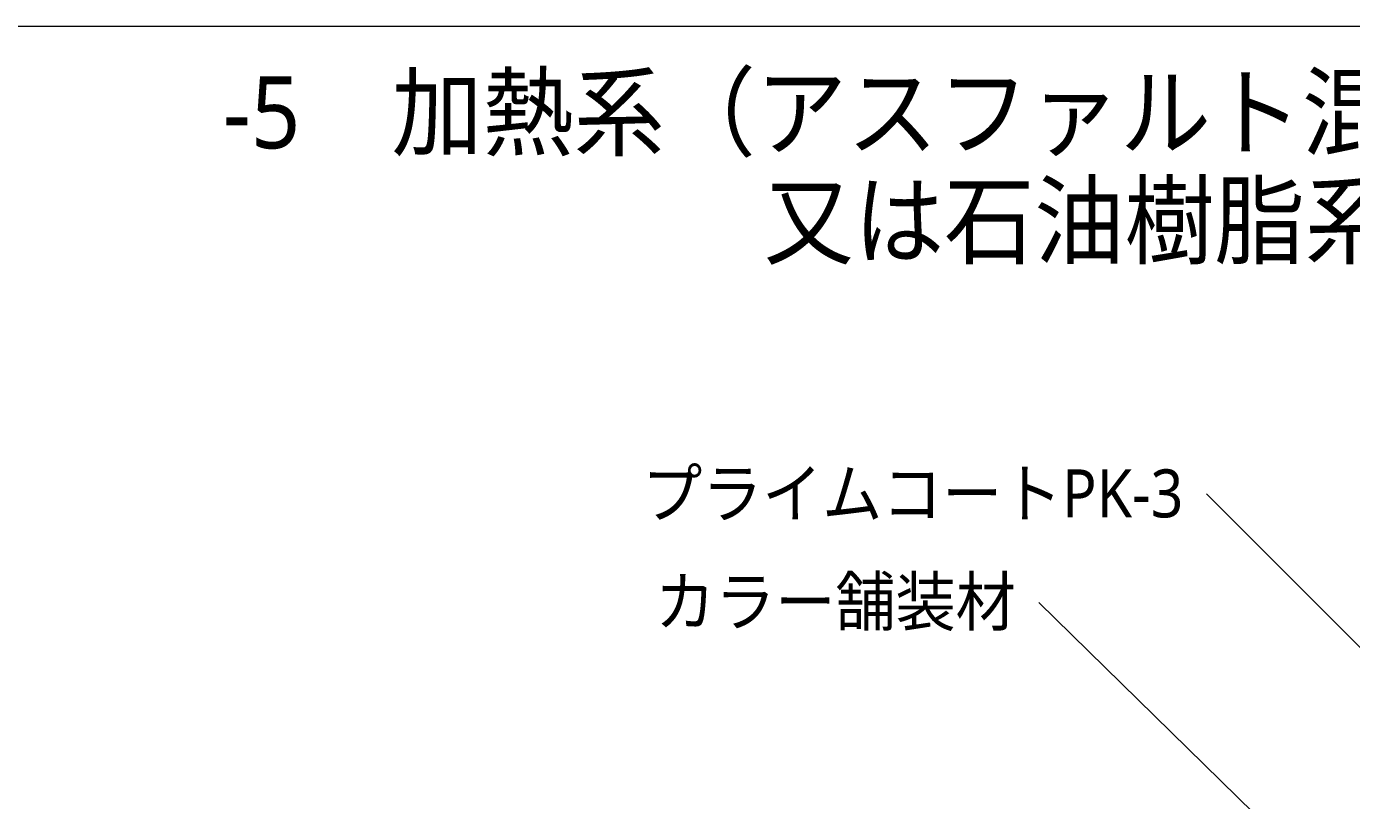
# Model space of a CAD drawing. Header units: millimetres. Extents: x 0 to 420, y 0 to 297.
# Drawn here: x 211.7 to 269, y 123.5 to 157 of the extents above; entities that cross this region are included whole.
import ezdxf
from ezdxf.enums import TextEntityAlignment as Align

# ---------------------------------------------------------------- set-up
doc = ezdxf.new("R2010")
doc.units = ezdxf.units.MM
doc.styles.add('kst32b', font='NotoSansJP-Variable.ttf')

msp = doc.modelspace()

# ---------------------------------------------------------------- linework, layer by layer
at = {"lineweight": 13}
for points in [[(394.166, 156.993), (26.183, 156.993)], [(283.252, 116.226), (262.7, 136.779)], [(268.33, 119.465), (255.461, 132.08)]]:
    msp.add_lwpolyline(points, dxfattribs=at)

# ---------------------------------------------------------------- texts
at = {"style": 'kst32b'}
for s, height, p, p2 in [('-5\u3000加熱系（アスファルト混合物', 3.1187, (220.176, 151.723), (278.651, 151.723)), ('又は石油樹脂系混合物）', 3.1187, (243.566, 147.045), (286.448, 147.045)), ('プライムコートPK-3', 2.07913, (238.316, 135.763), (261.706, 135.763)), ('カラー舗装材', 2.0791, (238.866, 131.085), (254.459, 131.085))]:
    msp.add_text(s, height=height, dxfattribs=at).set_placement(p, p2, align=Align.FIT)

doc.saveas('drawing.dxf')
